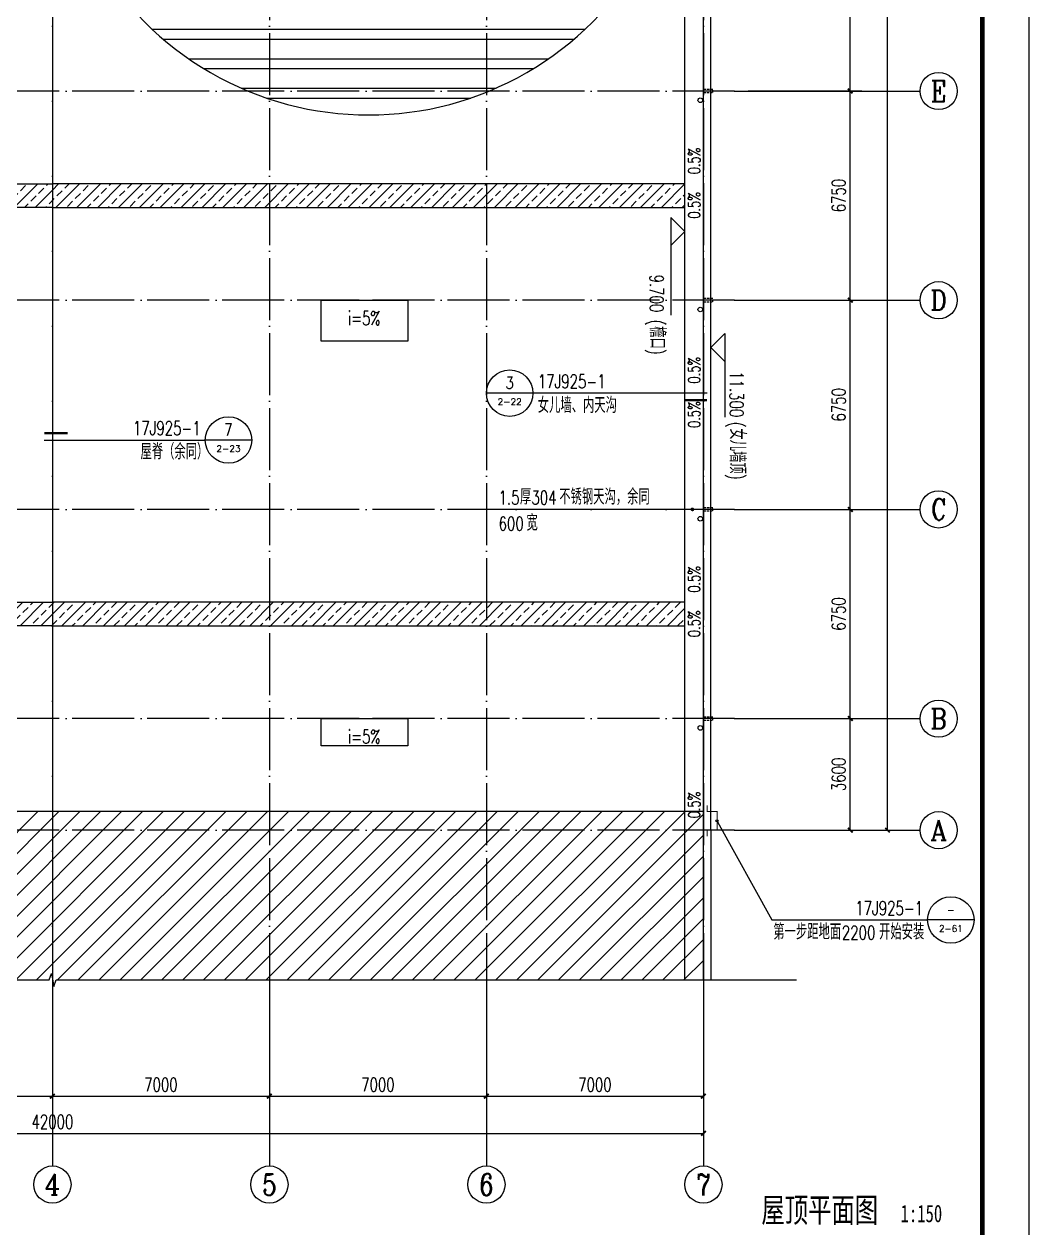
# Model space of a CAD drawing. Extents: x 1840316 to 2045362, y 17308253 to 17931430.
# Drawn here: x 2012947 to 2045362, y 17516621 to 17555464 of the extents above; entities that cross this region are included whole.
import ezdxf
from ezdxf.enums import TextEntityAlignment as Align

# ---------------------------------------------------------------- set-up
doc = ezdxf.new("R2010")
doc.units = 0
doc.header["$LTSCALE"] = 1000
doc.header["$MEASUREMENT"] = 0
doc.linetypes.add('DASH', pattern=[0.35, 0.25, -0.1])
doc.linetypes.add('DOTE', pattern=[2.42, 2, -0.2, 0.02, -0.2])
doc.layers.get('Defpoints').update_dxf_attribs({"color": 250})
for name, color, linetype in [('AXIS_TEXT', 7, 'Continuous'), ('AXIS_外部', 171, 'Continuous'), ('DIM_IDEN', 171, 'Continuous'), ('DIM_LEAD', 145, 'Continuous'), ('DIM_SYMB', 165, 'Continuous'), ('DOTE', 1, 'DOTE'), ('PUB_DIM', 161, 'Continuous'), ('PUB_TEXT', 7, 'Continuous'), ('TK', 4, 'Continuous'), ('WINDOW', 140, 'Continuous'), ('填充', 8, 'Continuous'), ('雨水管', 6, 'Continuous')]:
    doc.layers.add(name, color=color, linetype=linetype)
doc.styles.add('_TCH_AXIS', font='COMPLEX', dxfattribs={"bigfont": 'GBCBIG'})
doc.styles.add('_TCH_DIM', font='SIMPLEX', dxfattribs={"bigfont": 'GBCBIG'})
doc.styles.add('_TCH_DIM_T3', font='SIMPLEX', dxfattribs={"width": 0.705882, "bigfont": 'GBCBIG'})
doc.styles.add('_TCH_LABEL', font='COMPLEX', dxfattribs={"bigfont": 'GBCBIG'})
doc.styles.add('COMPLEX', font='COMPLEX')
doc.styles.add('HT', font='simhei.ttf', dxfattribs={"width": 0.7})
doc.dimstyles.new('_TCH_ARCH&&150', dxfattribs={"dimtxt": 446.25, "dimasz": 150, "dimexe": 375, "dimexo": 450, "dimgap": 150, "dimtad": 1, "dimdec": 0, "dimzin": 0, "dimdsep": 46, "dimtxsty": '_TCH_DIM_T3', "dimblk": 'ARCHTICK', "dimcen": 0.09, "dimclrt": 7, "dimazin": 2, "dimtfac": 1, "dimtdec": 0, "dimtix": 1, "dimtmove": 2, "dimatfit": 3, "dimfxl": 0, "dimtolj": 1, "dimtzin": 0, "dimarcsym": 0})

# ---------------------------------------------------------------- blocks, each defined once
blk = doc.blocks.new('GeYuanFrame_38856651', base_point=(18.76, 4.34))
at = {"layer": 'TK'}
blk.add_line((43.76, 414.34), (676.76, 414.34), dxfattribs=at)
blk.add_lwpolyline([(18.76, 424.34), (686.76, 424.34), (686.76, 4.34), (18.76, 4.34), (18.76, 424.34)], dxfattribs=at)
at = {"layer": 'TK', "const_width": 1}
blk.add_lwpolyline([(676.76, 414.34), (43.76, 414.34), (43.76, 14.34), (676.76, 14.34)], close=True, dxfattribs=at)
blk = doc.blocks.new('_ArchTick')
at = {"color": 0, "linetype": 'ByBlock', "const_width": 0.4}
blk.add_lwpolyline([(-0.5, -0.5), (0.5, 0.5)], dxfattribs=at)
blk = doc.blocks.new('*D254')
at = {"layer": 'AXIS_外部', "color": 0, "lineweight": -2}
for p, q in [((2006862, 17524171), (2006862, 17520496)), ((2013862, 17524171), (2013862, 17520496)), ((2006862, 17520871), (2013862, 17520871))]:
    blk.add_line(p, q, dxfattribs=at)
at = {"layer": 'Defpoints', "color": 0}
for p in [(2006862, 17524621), (2013862, 17524621), (2013862, 17520871)]:
    blk.add_point(p, dxfattribs=at)
at = {"layer": 'AXIS_外部', "color": 0, "lineweight": -2, "xscale": 150, "yscale": 150, "zscale": 150, "rotation": 180}
blk.add_blockref('_ArchTick', (2006862, 17520871), dxfattribs=at)
at = {"layer": 'AXIS_外部', "color": 0, "lineweight": -2, "xscale": 150, "yscale": 150, "zscale": 150}
blk.add_blockref('_ArchTick', (2013862, 17520871), dxfattribs=at)
at = {"layer": 'AXIS_外部', "color": 7, "insert": (2010362, 17521244), "char_height": 446.2, "attachment_point": 5, "style": '_TCH_DIM_T3'}
blk.add_mtext('\\A1;7000', dxfattribs=at)
blk = doc.blocks.new('*D255')
at = {"layer": 'AXIS_外部', "color": 0, "lineweight": -2}
for p, q in [((2013862, 17524171), (2013862, 17520496)), ((2020862, 17524171), (2020862, 17520496)), ((2013862, 17520871), (2020862, 17520871))]:
    blk.add_line(p, q, dxfattribs=at)
at = {"layer": 'Defpoints', "color": 0}
for p in [(2013862, 17524621), (2020862, 17524621), (2020862, 17520871)]:
    blk.add_point(p, dxfattribs=at)
at = {"layer": 'AXIS_外部', "color": 0, "lineweight": -2, "xscale": 150, "yscale": 150, "zscale": 150, "rotation": 180}
blk.add_blockref('_ArchTick', (2013862, 17520871), dxfattribs=at)
at = {"layer": 'AXIS_外部', "color": 0, "lineweight": -2, "xscale": 150, "yscale": 150, "zscale": 150}
blk.add_blockref('_ArchTick', (2020862, 17520871), dxfattribs=at)
at = {"layer": 'AXIS_外部', "color": 7, "insert": (2017362, 17521244), "char_height": 446.2, "attachment_point": 5, "style": '_TCH_DIM_T3'}
blk.add_mtext('\\A1;7000', dxfattribs=at)
blk = doc.blocks.new('*D256')
at = {"layer": 'AXIS_外部', "color": 0, "lineweight": -2}
for p, q in [((2020862, 17524171), (2020862, 17520496)), ((2027862, 17524171), (2027862, 17520496)), ((2020862, 17520871), (2027862, 17520871))]:
    blk.add_line(p, q, dxfattribs=at)
at = {"layer": 'Defpoints', "color": 0}
for p in [(2020862, 17524621), (2027862, 17524621), (2027862, 17520871)]:
    blk.add_point(p, dxfattribs=at)
at = {"layer": 'AXIS_外部', "color": 0, "lineweight": -2, "xscale": 150, "yscale": 150, "zscale": 150, "rotation": 180}
blk.add_blockref('_ArchTick', (2020862, 17520871), dxfattribs=at)
at = {"layer": 'AXIS_外部', "color": 0, "lineweight": -2, "xscale": 150, "yscale": 150, "zscale": 150}
blk.add_blockref('_ArchTick', (2027862, 17520871), dxfattribs=at)
at = {"layer": 'AXIS_外部', "color": 7, "insert": (2024362, 17521244), "char_height": 446.2, "attachment_point": 5, "style": '_TCH_DIM_T3'}
blk.add_mtext('\\A1;7000', dxfattribs=at)
blk = doc.blocks.new('*D257')
at = {"layer": 'AXIS_外部', "color": 0, "lineweight": -2}
for p, q in [((2027862, 17524171), (2027862, 17520496)), ((2034862, 17524171), (2034862, 17520496)), ((2027862, 17520871), (2034862, 17520871))]:
    blk.add_line(p, q, dxfattribs=at)
at = {"layer": 'Defpoints', "color": 0}
for p in [(2027862, 17524621), (2034862, 17524621), (2034862, 17520871)]:
    blk.add_point(p, dxfattribs=at)
at = {"layer": 'AXIS_外部', "color": 0, "lineweight": -2, "xscale": 150, "yscale": 150, "zscale": 150, "rotation": 180}
blk.add_blockref('_ArchTick', (2027862, 17520871), dxfattribs=at)
at = {"layer": 'AXIS_外部', "color": 0, "lineweight": -2, "xscale": 150, "yscale": 150, "zscale": 150}
blk.add_blockref('_ArchTick', (2034862, 17520871), dxfattribs=at)
at = {"layer": 'AXIS_外部', "color": 7, "insert": (2031362, 17521244), "char_height": 446.2, "attachment_point": 5, "style": '_TCH_DIM_T3'}
blk.add_mtext('\\A1;7000', dxfattribs=at)
blk = doc.blocks.new('*D258')
at = {"layer": 'AXIS_外部', "color": 0, "lineweight": -2}
for p, q in [((1992862, 17524171), (1992862, 17519296)), ((2034862, 17524171), (2034862, 17519296)), ((1992862, 17519671), (2034862, 17519671))]:
    blk.add_line(p, q, dxfattribs=at)
at = {"layer": 'Defpoints', "color": 0}
for p in [(1992862, 17524621), (2034862, 17524621), (2034862, 17519671)]:
    blk.add_point(p, dxfattribs=at)
at = {"layer": 'AXIS_外部', "color": 0, "lineweight": -2, "xscale": 150, "yscale": 150, "zscale": 150, "rotation": 180}
blk.add_blockref('_ArchTick', (1992862, 17519671), dxfattribs=at)
at = {"layer": 'AXIS_外部', "color": 0, "lineweight": -2, "xscale": 150, "yscale": 150, "zscale": 150}
blk.add_blockref('_ArchTick', (2034862, 17519671), dxfattribs=at)
at = {"layer": 'AXIS_外部', "color": 7, "insert": (2013862, 17520044), "char_height": 446.2, "attachment_point": 5, "style": '_TCH_DIM_T3'}
blk.add_mtext('\\A1;42000', dxfattribs=at)
blk = doc.blocks.new('*D259')
at = {"layer": 'AXIS_外部', "color": 0, "lineweight": -2}
for p, q in [((2036300, 17533055), (2039975, 17533055)), ((2039600, 17529455), (2039600, 17533055)), ((2036300, 17529455), (2039975, 17529455))]:
    blk.add_line(p, q, dxfattribs=at)
at = {"layer": 'Defpoints', "color": 0}
for p in [(2035850, 17533055), (2039600, 17533055), (2035850, 17529455)]:
    blk.add_point(p, dxfattribs=at)
at = {"layer": 'AXIS_外部', "color": 0, "lineweight": -2, "xscale": 150, "yscale": 150, "zscale": 150}
for p, rotation in [((2039600, 17533055), 90), ((2039600, 17529455), 270)]:
    blk.add_blockref('_ArchTick', p, dxfattribs=dict(at, rotation=rotation))
at = {"layer": 'AXIS_外部', "color": 7, "insert": (2039226, 17531255), "char_height": 446.2, "attachment_point": 5, "rotation": 90, "style": '_TCH_DIM_T3'}
blk.add_mtext('\\A1;3600', dxfattribs=at)
blk = doc.blocks.new('*D260')
at = {"layer": 'AXIS_外部', "color": 0, "lineweight": -2}
for p, q in [((2036300, 17539805), (2039975, 17539805)), ((2039600, 17533055), (2039600, 17539805)), ((2036300, 17533055), (2039975, 17533055))]:
    blk.add_line(p, q, dxfattribs=at)
at = {"layer": 'Defpoints', "color": 0}
for p in [(2035850, 17539805), (2039600, 17539805), (2035850, 17533055)]:
    blk.add_point(p, dxfattribs=at)
at = {"layer": 'AXIS_外部', "color": 0, "lineweight": -2, "xscale": 150, "yscale": 150, "zscale": 150}
for p, rotation in [((2039600, 17539805), 90), ((2039600, 17533055), 270)]:
    blk.add_blockref('_ArchTick', p, dxfattribs=dict(at, rotation=rotation))
at = {"layer": 'AXIS_外部', "color": 7, "insert": (2039226, 17536430), "char_height": 446.2, "attachment_point": 5, "rotation": 90, "style": '_TCH_DIM_T3'}
blk.add_mtext('\\A1;6750', dxfattribs=at)
blk = doc.blocks.new('*D261')
at = {"layer": 'AXIS_外部', "color": 0, "lineweight": -2}
for p, q in [((2036300, 17546555), (2039975, 17546555)), ((2039600, 17539805), (2039600, 17546555)), ((2036300, 17539805), (2039975, 17539805))]:
    blk.add_line(p, q, dxfattribs=at)
at = {"layer": 'Defpoints', "color": 0}
for p in [(2035850, 17546555), (2039600, 17546555), (2035850, 17539805)]:
    blk.add_point(p, dxfattribs=at)
at = {"layer": 'AXIS_外部', "color": 0, "lineweight": -2, "xscale": 150, "yscale": 150, "zscale": 150}
for p, rotation in [((2039600, 17546555), 90), ((2039600, 17539805), 270)]:
    blk.add_blockref('_ArchTick', p, dxfattribs=dict(at, rotation=rotation))
at = {"layer": 'AXIS_外部', "color": 7, "insert": (2039226, 17543180), "char_height": 446.2, "attachment_point": 5, "rotation": 90, "style": '_TCH_DIM_T3'}
blk.add_mtext('\\A1;6750', dxfattribs=at)
blk = doc.blocks.new('*D262')
at = {"layer": 'AXIS_外部', "color": 0, "lineweight": -2}
for p, q in [((2036300, 17553305), (2039975, 17553305)), ((2039600, 17546555), (2039600, 17553305)), ((2036300, 17546555), (2039975, 17546555))]:
    blk.add_line(p, q, dxfattribs=at)
at = {"layer": 'Defpoints', "color": 0}
for p in [(2035850, 17553305), (2039600, 17553305), (2035850, 17546555)]:
    blk.add_point(p, dxfattribs=at)
at = {"layer": 'AXIS_外部', "color": 0, "lineweight": -2, "xscale": 150, "yscale": 150, "zscale": 150}
for p, rotation in [((2039600, 17553305), 90), ((2039600, 17546555), 270)]:
    blk.add_blockref('_ArchTick', p, dxfattribs=dict(at, rotation=rotation))
at = {"layer": 'AXIS_外部', "color": 7, "insert": (2039226, 17549930), "char_height": 446.2, "attachment_point": 5, "rotation": 90, "style": '_TCH_DIM_T3'}
blk.add_mtext('\\A1;6750', dxfattribs=at)
blk = doc.blocks.new('*D263')
at = {"layer": 'AXIS_外部', "color": 0, "lineweight": -2}
for p, q in [((2036300, 17560055), (2039975, 17560055)), ((2039600, 17553305), (2039600, 17560055)), ((2036300, 17553305), (2039975, 17553305))]:
    blk.add_line(p, q, dxfattribs=at)
at = {"layer": 'Defpoints', "color": 0}
for p in [(2035850, 17560055), (2039600, 17560055), (2035850, 17553305)]:
    blk.add_point(p, dxfattribs=at)
at = {"layer": 'AXIS_外部', "color": 0, "lineweight": -2, "xscale": 150, "yscale": 150, "zscale": 150}
for p, rotation in [((2039600, 17560055), 90), ((2039600, 17553305), 270)]:
    blk.add_blockref('_ArchTick', p, dxfattribs=dict(at, rotation=rotation))
at = {"layer": 'AXIS_外部', "color": 7, "insert": (2039226, 17556680), "char_height": 446.2, "attachment_point": 5, "rotation": 90, "style": '_TCH_DIM_T3'}
blk.add_mtext('\\A1;6750', dxfattribs=at)
blk = doc.blocks.new('*D269')
at = {"layer": 'AXIS_外部', "color": 0, "lineweight": -2}
for p, q in [((2036300, 17587295), (2041175, 17587295)), ((2040800, 17529455), (2040800, 17587295)), ((2036300, 17529455), (2041175, 17529455))]:
    blk.add_line(p, q, dxfattribs=at)
at = {"layer": 'Defpoints', "color": 0}
for p in [(2035850, 17587295), (2040800, 17587295), (2035850, 17529455)]:
    blk.add_point(p, dxfattribs=at)
at = {"layer": 'AXIS_外部', "color": 0, "lineweight": -2, "xscale": 150, "yscale": 150, "zscale": 150}
for p, rotation in [((2040800, 17587295), 90), ((2040800, 17529455), 270)]:
    blk.add_blockref('_ArchTick', p, dxfattribs=dict(at, rotation=rotation))
at = {"layer": 'AXIS_外部', "color": 7, "insert": (2040426, 17558375), "char_height": 446.2, "attachment_point": 5, "rotation": 90, "style": '_TCH_DIM_T3'}
blk.add_mtext('\\A1;57840', dxfattribs=at)
blk = doc.blocks.new('_AXISO')
blk.add_circle((0, 0), 0.5)
at = {"layer": 'AXIS_TEXT', "style": 'COMPLEX', "width": 1.041667}
blk.add_attdef('A', text='', height=0.56, dxfattribs=at).set_placement((-0.25, -0.28), (0.25, -0.28), align=Align.FIT)

msp = doc.modelspace()

# ---------------------------------------------------------------- hatches: boundary and pattern name
h = msp.add_hatch()
h.set_pattern_fill('ANSI31', color=250, scale=300, style=0)
h.set_pattern_definition([(45, (5999.36, -1159739.2), (-336.759605, 336.759605), [])])
h.paths.add_polyline_path([(1992867.6, 17530054.7), (2034861.6, 17530054.7), (2034861.6, 17524621), (1992867.6, 17524621)])
at = {"layer": '填充'}
h = msp.add_hatch(dxfattribs=at)
h.set_pattern_fill('ANSI32', color=251, scale=200, angle=135, style=0)
h.set_pattern_definition([(180, (0, -1500), (-6e-14, -952.5), []), (180, (-317.5, -1182.5), (-6e-14, -952.5), [])])
edge = h.paths.add_edge_path()
edge.add_line((2034261.6, 17562281.9), (2034261.6, 17562824.7))
edge.add_line((2034261.6, 17562824.7), (2013861.6, 17562824.7))
edge.add_line((2013861.6, 17562824.7), (2013861.6, 17562281.9))
edge.add_arc((2024061.6, 17562742.3), 10210.4, 182.58433, 357.41567)
h.paths.add_polyline_path([(2025329.5, 17558729.7), (2022531.8, 17558729.7), (2022531.8, 17560054.7), (2025329.5, 17560054.7)], flags=16)
h = msp.add_hatch(dxfattribs=at)
h.set_pattern_fill('ANSI33', color=4, scale=150, style=0)
h.set_pattern_definition([(45, (5993.4, -1390031), (-336.759605, 336.759605), []), (45, (6330.15, -1390031), (-336.759605, 336.759605), [238.125, -119.0625])])
h.paths.add_polyline_path([(1993461.6, 17550309.7), (2013861.6, 17550309.7), (2013861.6, 17549549.7), (1993461.6, 17549549.7)])
h = msp.add_hatch(dxfattribs=at)
h.set_pattern_fill('ANSI33', color=4, scale=150, style=0)
h.set_pattern_definition([(45, (5993.4, -1390031), (-336.759605, 336.759605), []), (45, (6330.15, -1390031), (-336.759605, 336.759605), [238.125, -119.0625])])
h.paths.add_polyline_path([(2034261.6, 17550309.7), (2013861.6, 17550309.7), (2013861.6, 17549549.7), (2034261.6, 17549549.7)])
h = msp.add_hatch(dxfattribs=at)
h.set_pattern_fill('ANSI33', color=4, scale=150, style=0)
h.set_pattern_definition([(45, (5987.4, -1390930.96), (-336.759605, 336.759605), []), (45, (6324.15, -1390930.96), (-336.759605, 336.759605), [238.125, -119.0625])])
h.paths.add_polyline_path([(1993461.6, 17536809.7), (2013861.6, 17536809.7), (2013861.6, 17536049.7), (1993461.6, 17536049.7)])
h = msp.add_hatch(dxfattribs=at)
h.set_pattern_fill('ANSI33', color=4, scale=150, style=0)
h.set_pattern_definition([(45, (5987.4, -1390930.96), (-336.759605, 336.759605), []), (45, (6324.15, -1390930.96), (-336.759605, 336.759605), [238.125, -119.0625])])
h.paths.add_polyline_path([(2034261.6, 17536809.7), (2013861.6, 17536809.7), (2013861.6, 17536049.7), (2034261.6, 17536049.7)])

# ---------------------------------------------------------------- linework, layer by layer
at = {"color": 250}
msp.add_line((2034861.6, 17530054.7), (1992861.6, 17530054.7), dxfattribs=at)
at = {"linetype": 'DASH', "ltscale": 0.3}
for points in [[(2034861.6, 17553354.7), (2034861.6, 17553254.7), (2035161.6, 17553254.7), (2035161.6, 17553354.7)], [(2034861.6, 17546604.7), (2034861.6, 17546504.7), (2035161.6, 17546504.7), (2035161.6, 17546604.7)], [(2034861.6, 17539854.7), (2034861.6, 17539754.7), (2035161.6, 17539754.7), (2035161.6, 17539854.7)], [(2034861.6, 17533104.7), (2034861.6, 17533004.7), (2035161.6, 17533004.7), (2035161.6, 17533104.7)]]:
    msp.add_lwpolyline(points, close=True, dxfattribs=at)
for points in [[(1993461.6, 17550309.7), (2013861.6, 17550309.7), (2013861.6, 17549549.7), (1993461.6, 17549549.7)], [(2034261.6, 17550309.7), (2013861.6, 17550309.7), (2013861.6, 17549549.7), (2034261.6, 17549549.7)], [(2025329.5, 17545229.7), (2022531.8, 17545229.7), (2022531.8, 17546554.7), (2025329.5, 17546554.7)], [(1993461.6, 17536809.7), (2013861.6, 17536809.7), (2013861.6, 17536049.7), (1993461.6, 17536049.7)], [(2034261.6, 17536809.7), (2013861.6, 17536809.7), (2013861.6, 17536049.7), (2034261.6, 17536049.7)], [(2025329.5, 17532179.7), (2022531.8, 17532179.7), (2022531.8, 17533054.7), (2025329.5, 17533054.7)]]:
    msp.add_lwpolyline(points, close=True)
at = {"const_width": 30}
msp.add_lwpolyline([(2034981.6, 17529254.7), (2034981.6, 17529454.7), (2035301.6, 17529454.7), (2035301.6, 17530054.7), (2034981.6, 17530054.7), (2034981.6, 17530254.7)], dxfattribs=at)
at = {"layer": 'AXIS_外部'}
for p, q in [((2035849.6, 17553304.7), (2041849.6, 17553304.7)), ((2035849.6, 17546554.7), (2041849.6, 17546554.7)), ((2035849.6, 17539804.7), (2041849.6, 17539804.7)), ((2035849.6, 17533054.7), (2041849.6, 17533054.7)), ((2035849.6, 17529454.7), (2041849.6, 17529454.7)), ((2013861.6, 17524621), (2013861.6, 17518621)), ((2020861.6, 17524621), (2020861.6, 17518621)), ((2027861.6, 17524621), (2027861.6, 17518621)), ((2034861.6, 17524621), (2034861.6, 17518621))]:
    msp.add_line(p, q, dxfattribs=at)
at = {"layer": 'DIM_IDEN'}
for p, q in [((2029361.6, 17543554.2), (2027861.6, 17543554.2)), ((2030648.6, 17543554.2), (2029361.6, 17543554.2)), ((2034981.8, 17543554.2), (2030648.6, 17543554.2)), ((2013599.2, 17542044.1), (2015861.6, 17542044.1)), ((2015861.6, 17542044.1), (2018790.5, 17542044.1)), ((2020290.5, 17542044.1), (2018790.5, 17542044.1)), ((2035318.5, 17529724.1), (2037068.5, 17526557.4)), ((2037068.5, 17526557.4), (2042093.4, 17526557.4)), ((2043593.4, 17526557.4), (2042093.4, 17526557.4))]:
    msp.add_line(p, q, dxfattribs=at)
at = {"layer": 'DIM_IDEN', "const_width": 75}
for points in [[(2034981.8, 17543329.2), (2034231.8, 17543329.2)], [(2013599.2, 17542269.1), (2014349.2, 17542269.1)]]:
    msp.add_lwpolyline(points, dxfattribs=at)
at = {"layer": 'DIM_IDEN'}
for centre, radius in [((2028611.6, 17543554.2), 750), ((2019540.5, 17542044.1), 750), ((2035301.6, 17529754.7), 35), ((2042843.4, 17526557.4), 750)]:
    msp.add_circle(centre, radius, dxfattribs=at)
at = {"layer": 'DIM_LEAD'}
for p, q in [((2034279.4, 17539804.7), (2028096.8, 17539804.7)), ((2034507.7, 17539804.7), (2034279.4, 17539804.7))]:
    msp.add_line(p, q, dxfattribs=at)
at = {"layer": 'DIM_LEAD', "const_width": 60}
msp.add_lwpolyline([(2034537.7, 17539804.7, 1), (2034477.7, 17539804.7, 1)], format="xyb", close=True, dxfattribs=at)
at = {"layer": 'DIM_SYMB'}
for points in [[(2023231.2, 17545645.9, 0, 0, 0), (2024178.9, 17545645.9, 120, 0, 0), (2024628.9, 17545645.9, 0, 0, 0)], [(2023231.2, 17532145.9, 0, 0, 0), (2024178.9, 17532145.9, 120, 0, 0), (2024628.9, 17532145.9, 0, 0, 0)]]:
    msp.add_lwpolyline(points, format="xyseb", dxfattribs=at)
at = {"layer": 'DIM_SYMB', "color": 150}
msp.add_lwpolyline([(1989873.6, 17524621), (2013754.1, 17524621), (2013830.6, 17524831), (2013904.6, 17524411), (2013979.1, 17524621), (2037861.6, 17524621)], dxfattribs=at)
at = {"layer": 'DOTE'}
for p, q in [((2013861.6, 17589054.7), (2013861.6, 17524655.1)), ((2020861.6, 17589054.7), (2020861.6, 17524621)), ((2027861.6, 17589054.7), (2027861.6, 17524621)), ((2034861.6, 17589054.7), (2034861.6, 17524621)), ((2035861.6, 17553304.7), (1991873.6, 17553304.7)), ((2035861.6, 17546554.7), (1991873.6, 17546554.7)), ((2035861.6, 17539804.7), (1991873.6, 17539804.7)), ((2035861.6, 17533054.7), (1991873.6, 17533054.7)), ((2035861.6, 17529454.7), (1991873.6, 17529454.7))]:
    msp.add_line(p, q, dxfattribs=at)
at = {"layer": 'PUB_DIM'}
for p, q in [((2034261.6, 17548774.5), (2033811.6, 17549224.5)), ((2033811.6, 17549224.5), (2033811.6, 17546074.5)), ((2034261.6, 17548774.5), (2033811.6, 17548324.5)), ((2035101.6, 17545027.6), (2035551.6, 17545477.6)), ((2035551.6, 17545477.6), (2035551.6, 17542777.6)), ((2035101.6, 17545027.6), (2035551.6, 17544577.6))]:
    msp.add_line(p, q, dxfattribs=at)
for points in [[(2034564, 17555349.4, 0, 0, 0), (2034564, 17554299.4, 120, 0, 0), (2034564, 17553849.4, 0, 0, 0)], [(2034564, 17551626.6, 0, 0, 0), (2034564, 17552676.6, 120, 0, 0), (2034564, 17553126.6, 0, 0, 0)], [(2034564, 17549049.4, 0, 0, 0), (2034564, 17547549.4, 120, 0, 0), (2034564, 17547099.4, 0, 0, 0)], [(2034564, 17544876.6, 0, 0, 0), (2034564, 17545926.6, 120, 0, 0), (2034564, 17546376.6, 0, 0, 0)], [(2034564, 17542299.4, 0, 0, 0), (2034564, 17540799.4, 120, 0, 0), (2034564, 17540349.4, 0, 0, 0)], [(2034564, 17538126.6, 0, 0, 0), (2034564, 17539176.6, 120, 0, 0), (2034564, 17539626.6, 0, 0, 0)], [(2034564, 17535549.4, 0, 0, 0), (2034564, 17534049.4, 120, 0, 0), (2034564, 17533599.4, 0, 0, 0)], [(2034564, 17530845.3, 0, 0, 0), (2034564, 17531757.3, 120, 0, 0), (2034564, 17532207.3, 0, 0, 0)]]:
    msp.add_lwpolyline(points, format="xyseb", dxfattribs=at)
at = {"layer": 'WINDOW'}
for p, q in [((2013861.6, 17587054.7), (2013861.6, 17524655.1)), ((2034261.6, 17524621), (2034261.6, 17587054.7)), ((2035101.6, 17529454.7), (2035101.6, 17524621))]:
    msp.add_line(p, q, dxfattribs=at)
for points in [[(2035101.6, 17529454.7), (2035101.6, 17587294.7), (1992621.6, 17587294.7), (1992621.6, 17529454.7)], [(2034861.6, 17524621), (2034861.6, 17587054.7), (1992861.6, 17587054.7), (1992861.6, 17524621)]]:
    msp.add_lwpolyline(points, dxfattribs=at)
msp.add_arc((2024061.6, 17562731.9), 10200, 179.99988, 359.99988, dxfattribs=at)
at = {"layer": '雨水管'}
for centre in [(2034761.6, 17553004.7), (2034761.6, 17546254.7), (2034761.6, 17539504.7), (2034761.6, 17532754.7)]:
    msp.add_circle(centre, 75, dxfattribs=at)

# ---------------------------------------------------------------- block references
at = {"xscale": 150, "yscale": 150, "zscale": 150, "rotation": 270}
msp.add_blockref('GeYuanFrame_38856651', (1982361.6, 17602842), dxfattribs=at)
at = {"layer": 'AXIS_外部'}
ref = msp.add_blockref('_AXISO', (2042449.6, 17553304.7), dxfattribs=dict(at, xscale=1200, yscale=1200, zscale=1200))
ref.add_attrib('A', 'E', dxfattribs={"layer": 'AXIS_TEXT', "height": 668.2, "style": '_TCH_AXIS'}).set_placement((2042195.1, 17552970.6), (2042704.1, 17552970.6), align=Align.FIT)
ref = msp.add_blockref('_AXISO', (2042449.6, 17546554.7), dxfattribs=dict(at, xscale=1200, yscale=1200, zscale=1200))
ref.add_attrib('A', 'D', dxfattribs={"layer": 'AXIS_TEXT', "height": 652.9, "style": '_TCH_AXIS'}).set_placement((2042185.3, 17546228.2), (2042713.9, 17546228.2), align=Align.FIT)
ref = msp.add_blockref('_AXISO', (2042449.6, 17539804.7), dxfattribs=dict(at, xscale=1200, yscale=1200, zscale=1200))
ref.add_attrib('A', 'C', dxfattribs={"layer": 'AXIS_TEXT', "height": 683.5, "style": '_TCH_AXIS'}).set_placement((2042205.5, 17539462.9), (2042693.7, 17539462.9), align=Align.FIT)
ref = msp.add_blockref('_AXISO', (2042449.6, 17533054.7), dxfattribs=dict(at, xscale=1200, yscale=1200, zscale=1200))
ref.add_attrib('A', 'B', dxfattribs={"layer": 'AXIS_TEXT', "height": 652.9, "style": '_TCH_AXIS'}).set_placement((2042185.3, 17532728.2), (2042713.9, 17532728.2), align=Align.FIT)
ref = msp.add_blockref('_AXISO', (2042449.6, 17529454.7), dxfattribs=dict(at, xscale=1200, yscale=1200, zscale=1200))
ref.add_attrib('A', 'A', dxfattribs={"layer": 'AXIS_TEXT', "height": 637.8, "style": '_TCH_AXIS'}).set_placement((2042176.3, 17529135.8), (2042722.9, 17529135.8), align=Align.FIT)
ref = msp.add_blockref('_AXISO', (2013861.6, 17518021), dxfattribs=dict(at, xscale=1200, yscale=1200, zscale=1200))
ref.add_attrib('A', '4', dxfattribs={"layer": 'AXIS_TEXT', "height": 668.2, "style": '_TCH_AXIS'}).set_placement((2013607.1, 17517687), (2014116.1, 17517687), align=Align.FIT)
ref = msp.add_blockref('_AXISO', (2020861.6, 17518021), dxfattribs=dict(at, xscale=1200, yscale=1200, zscale=1200))
ref.add_attrib('A', '5', dxfattribs={"layer": 'AXIS_TEXT', "height": 698.9, "style": '_TCH_AXIS'}).set_placement((2020628.6, 17517671.6), (2021094.6, 17517671.6), align=Align.FIT)
ref = msp.add_blockref('_AXISO', (2027861.6, 17518021), dxfattribs=dict(at, xscale=1200, yscale=1200, zscale=1200))
ref.add_attrib('A', '6', dxfattribs={"layer": 'AXIS_TEXT', "height": 698.9, "style": '_TCH_AXIS'}).set_placement((2027628.6, 17517671.6), (2028094.6, 17517671.6), align=Align.FIT)
ref = msp.add_blockref('_AXISO', (2034861.6, 17518021), dxfattribs=dict(at, xscale=1200, yscale=1200, zscale=1200))
ref.add_attrib('A', '7', dxfattribs={"layer": 'AXIS_TEXT', "height": 698.9, "style": '_TCH_AXIS'}).set_placement((2034628.6, 17517671.6), (2035094.6, 17517671.6), align=Align.FIT)

# ---------------------------------------------------------------- texts
at = {"layer": 'PUB_TEXT', "style": '_TCH_DIM', "width": 0.705882}
for s, height, rotation, p in [('0.5%%%', 382.5, 90, (2034755.3, 17550617.3)), ('0.5%%%', 382.5, 90, (2034755.3, 17549184.4)), ('9.700', 446.25, 270, (2033129.1, 17547379.5)), ('(', 446.2, 270, (2033129.1, 17545924.5)), (')', 446.2, 270, (2033129.1, 17544977.2)), ('0.5%%%', 382.5, 90, (2034755.3, 17543867.3)), ('11.300', 446.25, 270, (2035709.1, 17544262.6)), ('0.5%%%', 382.5, 90, (2034755.3, 17542434.4)), ('(', 446.2, 270, (2035709.1, 17542627.6)), (')', 446.2, 270, (2035709.1, 17540943.1)), ('0.5%%%', 382.5, 90, (2034755.3, 17537117.3)), ('0.5%%%', 382.5, 90, (2034755.3, 17535684.4)), ('0.5%%%', 382.5, 90, (2034755.3, 17529836))]:
    msp.add_text(s, height=height, rotation=rotation, dxfattribs=at).set_placement(p)
at = {"layer": 'PUB_TEXT'}
for s, height, style, width, p in [('i=5%', 446.25, '_TCH_DIM', 0.705882, (2023390, 17545750.9)), ('17J925-1', 446.25, '_TCH_LABEL', 0.705882, (2029519.1, 17543711.7)), ('17J925-1', 446.25, '_TCH_LABEL', 0.705882, (2016458, 17542201.6)), ('1.5', 446.25, '_TCH_DIM', 0.705882, (2028254.3, 17539962.2)), ('304', 446.25, '_TCH_DIM', 0.705882, (2029312.9, 17539962.2)), ('600', 446.25, '_TCH_DIM', 0.705882, (2028254.3, 17539122.2)), ('i=5%', 446.25, '_TCH_DIM', 0.705882, (2023390, 17532250.9)), ('17J925-1', 446.25, '_TCH_LABEL', 0.705882, (2039760.9, 17526714.9)), ('2200', 446.25, '_TCH_LABEL', 0.705882, (2039328.5, 17525925.2)), ('屋顶平面图', 788.61, 'HT', 0.7, (2036731.9, 17516806.3)), ('1:150', 563.29, 'HT', 0.7, (2041222.9, 17516806.3))]:
    msp.add_text(s, height=height, dxfattribs=dict(at, style=style, width=width)).set_placement(p)
at = {"layer": 'PUB_TEXT', "style": '_TCH_DIM'}
for s, p in [('檐口', (2033129.1, 17545714.5)), ('女儿墙顶', (2035709.1, 17542417.6))]:
    msp.add_text(s, height=506.38, rotation=270, dxfattribs=at).set_placement(p)
at = {"layer": 'PUB_TEXT', "style": '_TCH_LABEL'}
for s, height, p, p2 in [('3', 391.5, (2028481.1, 17543693), (2028742.1, 17543693)), ('2-22', 204.59, (2028221.9, 17543175.1), (2029001.3, 17543175.1)), ('7', 391.5, (2019410, 17542182.9), (2019671.1, 17542182.9)), ('2-23', 204.59, (2019150.9, 17541665), (2019930.2, 17541665)), ('2-61', 214.56, (2042460.3, 17526170.8), (2043226.6, 17526170.8))]:
    msp.add_text(s, height=height, dxfattribs=at).set_placement(p, p2, align=Align.FIT)
at = {"layer": 'PUB_TEXT'}
for s, height, style, p in [('女儿墙、内天沟', 506.38, '_TCH_LABEL', (2029519.1, 17542916.4)), ('屋脊（余同）', 506.38, '_TCH_LABEL', (2016702.2, 17541417.5)), ('厚', 506.4, '_TCH_DIM', (2028944.3, 17539962.2)), ('不锈钢天沟，余同', 506.38, '_TCH_DIM', (2030212.9, 17539962.2)), ('宽', 506.4, '_TCH_DIM', (2029154.3, 17539122.2)), ('第一步距地面', 506.38, '_TCH_LABEL', (2037116.8, 17525925.2)), ('开始安装', 506.38, '_TCH_LABEL', (2040528.5, 17525925.2))]:
    msp.add_text(s, height=height, dxfattribs=dict(at, style=style)).set_placement(p)
at = {"layer": 'PUB_TEXT', "style": '_TCH_LABEL', "width": 0.777778}
msp.add_text('-', height=391.5, dxfattribs=at).set_placement((2042712.9, 17526696.2), (2042973.9, 17526696.2), align=Align.FIT)

# ---------------------------------------------------------------- dimensions: what is measured, and where the dimension line sits
at = {"layer": 'AXIS_外部'}
for p1, p2, distance, picture, middle in [((2035849.6, 17529454.7), (2035849.6, 17587294.7), -4950, '*D269', (2040426.5, 17558374.7)), ((2035849.6, 17553304.7), (2035849.6, 17560054.7), -3750, '*D263', (2039226.5, 17556679.7)), ((2035849.6, 17546554.7), (2035849.6, 17553304.7), -3750, '*D262', (2039226.5, 17549929.7)), ((2035849.6, 17539804.7), (2035849.6, 17546554.7), -3750, '*D261', (2039226.5, 17543179.7)), ((2035849.6, 17533054.7), (2035849.6, 17539804.7), -3750, '*D260', (2039226.5, 17536429.7)), ((2035849.6, 17529454.7), (2035849.6, 17533054.7), -3750, '*D259', (2039226.5, 17531254.7)), ((1992861.6, 17524621), (2034861.6, 17524621), -4950, '*D258', (2013861.6, 17520044.2)), ((2006861.6, 17524621), (2013861.6, 17524621), -3750, '*D254', (2010361.6, 17521244.2)), ((2013861.6, 17524621), (2020861.6, 17524621), -3750, '*D255', (2017361.6, 17521244.2)), ((2020861.6, 17524621), (2027861.6, 17524621), -3750, '*D256', (2024361.6, 17521244.2)), ((2027861.6, 17524621), (2034861.6, 17524621), -3750, '*D257', (2031361.6, 17521244.2))]:
    dim = msp.add_aligned_dim(p1=p1, p2=p2, distance=distance, dimstyle='_TCH_ARCH&&150', dxfattribs=at)
    dim.commit()
    dim.dimension.update_dxf_attribs({"geometry": picture, "text_midpoint": middle})

doc.saveas('drawing.dxf')
